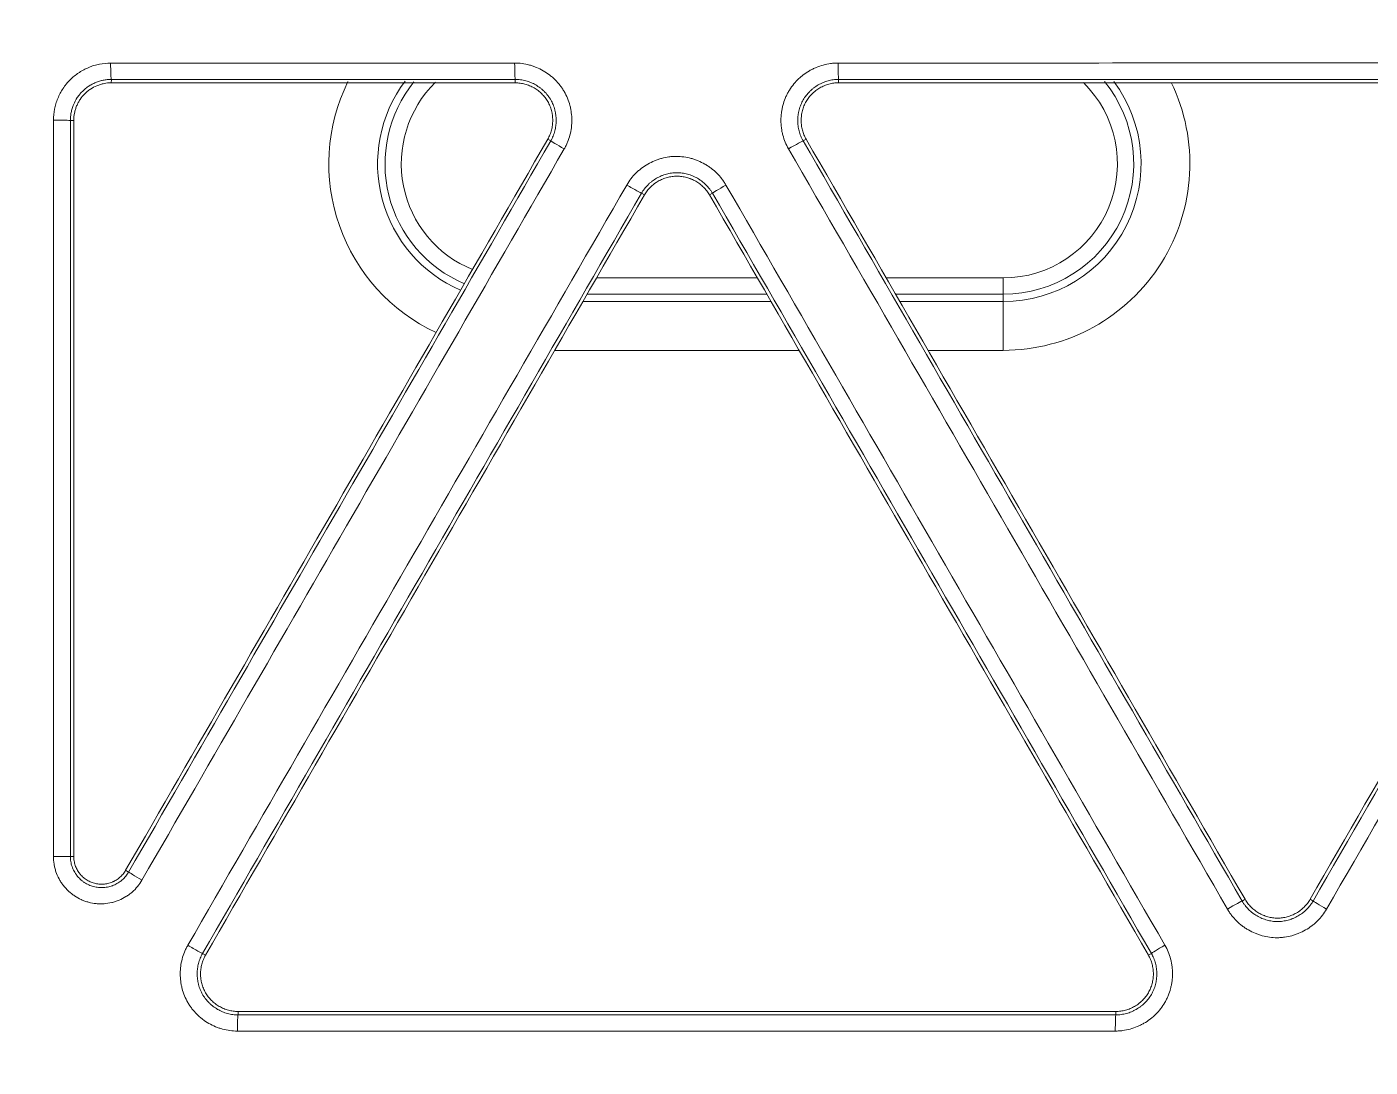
# Model space of a CAD drawing. Header units: inches. Extents: x 405346 to 489838, y -25612 to 14934.
# Drawn here: x 466997.85 to 467036.98, y 4442.66 to 4472.97 of the extents above; entities that cross this region are included whole.
import ezdxf

# ---------------------------------------------------------------- set-up
doc = ezdxf.new("R2010")
doc.units = ezdxf.units.IN
doc.header["$LTSCALE"] = 200
doc.header["$MEASUREMENT"] = 0
doc.layers.add('SS-EQ', color=2, linetype='Continuous', lineweight=20)

# ---------------------------------------------------------------- blocks, each defined once
blk = doc.blocks.new('4way무풍')
at = {"layer": 'SS-EQ'}
for p, q in [((-243.958, 150.014), (-243.959, 149.915)), ((-232.19, 149.915), (-232.19, 150.014)), ((-222.768, 150.014), (-222.768, 149.915)), ((-245.053, 148.82), (-245.152, 148.82)), ((-231.155, 148.223), (-231.242, 148.273)), ((-223.716, 148.273), (-223.802, 148.223)), ((-228.427, 146.648), (-228.513, 146.697)), ((-226.444, 146.698), (-226.531, 146.648)), ((-225.136, 144.231), (-229.822, 144.231)), ((-217.971, 144.231), (-221.382, 144.231)), ((-217.971, 144.231), (-217.971, 143.757)), ((-230.095, 143.757), (-224.863, 143.757)), ((-221.109, 143.757), (-217.971, 143.757)), ((-217.971, 143.542), (-217.971, 143.757)), ((-224.738, 143.542), (-230.22, 143.542)), ((-217.971, 143.542), (-220.984, 143.542)), ((-217.971, 143.542), (-217.971, 142.12)), ((-231.04, 142.12), (-223.917, 142.12)), ((-220.163, 142.12), (-217.971, 142.12)), ((-245.152, 127.376), (-245.053, 127.376)), ((-243.541, 126.971), (-243.454, 126.92)), ((-211.014, 126.075), (-210.928, 126.125)), ((-209.033, 126.125), (-208.946, 126.075)), ((-241.3, 124.549), (-241.214, 124.499)), ((-213.744, 124.499), (-213.657, 124.549)), ((-240.266, 122.858), (-240.266, 122.758)), ((-214.691, 122.758), (-214.692, 122.858))]:
    blk.add_line(p, q, dxfattribs=at)
for centre, radius, start, end in [((-232.186, 147.556), 5.436, 153.8465, 244.8591), ((-232.186, 147.556), 4.015, 143.1816, 246.5606), ((-232.186, 147.556), 3.799, 141.0469, 246.9572), ((-232.186, 147.556), 3.325, 134.4685, 247.9782), ((-217.971, 147.556), 3.799, 270, 39.2035), ((-217.971, 147.556), 4.015, 270, 36.6694), ((-217.971, 147.556), 3.325, 270, 45.4641), ((-217.971, 147.556), 5.436, 270, 25.83)]:
    blk.add_arc(centre, radius, start, end, dxfattribs=at)
for centre, major_axis, ratio, start_param, end_param in [((-243.958, 150.488), (0, -0.474), 0.0426, 4.707368, 6.248249), ((-232.189, 150.488), (0, -0.474), 0.038696, 4.706507, 6.248168), ((-222.767, 150.488), (0, 0.474), 0.035796, 1.564148, 3.106578), ((-245.625, 148.82), (0.474, 0), 0.004827, 0.034886, 1.614113), ((-230.745, 147.986), (0.41, -0.237), 0.014171, 3.176503, 4.676178), ((-224.212, 147.986), (0.41, 0.237), 0.02373, 0.034916, 1.599178), ((-228.923, 146.934), (-0.41, 0.237), 0.013864, 1.534969, 3.106683), ((-226.034, 146.934), (-0.41, -0.237), 0.023859, 4.741427, 6.248269), ((-245.625, 127.375), (-0.474, 0), 0.003843, 3.176377, 4.756966), ((-243.044, 126.684), (0.41, -0.237), 0.018459, 3.176505, 4.67254), ((-211.424, 125.838), (0.41, 0.237), 0.022371, 0.034915, 1.597839), ((-208.536, 125.838), (-0.41, 0.237), 0.011691, 0.034909, 1.538435), ((-241.71, 124.786), (-0.41, 0.237), 0.018298, 1.531246, 3.10668), ((-213.247, 124.786), (-0.41, -0.237), 0.022472, 4.74, 6.24827), ((-240.265, 122.284), (0, -0.474), 0.043049, 3.176532, 4.708476), ((-214.691, 122.284), (0, 0.474), 0.035683, 0.034929, 1.565392)]:
    blk.add_ellipse(centre, major_axis=major_axis, ratio=ratio, start_param=start_param, end_param=end_param, dxfattribs=at)
for points, knots in [([(-346.359, 0), (-346.359, 27.812), (-346.359, 55.623), (-346.359, 97.341), (-346.359, 111.247), (-346.359, 139.059), (-346.359, 152.964), (-346.359, 180.776), (-346.359, 194.682), (-346.359, 222.494), (-346.359, 236.4), (-346.358, 257.259), (-346.358, 264.212), (-346.359, 272.903), (-346.359, 274.641), (-346.359, 277.248), (-346.359, 278.117), (-346.358, 279.856), (-346.358, 280.725), (-346.358, 282.028), (-346.358, 282.463), (-346.358, 283.332), (-346.359, 283.767), (-346.359, 284.419), (-346.359, 284.636), (-346.359, 285.07), (-346.358, 285.288), (-346.355, 285.722), (-346.353, 285.939), (-346.345, 286.374), (-346.34, 286.591), (-346.322, 287.243), (-346.305, 287.677), (-346.262, 288.546), (-346.235, 288.98), (-346.174, 289.848), (-346.138, 290.283), (-346.078, 290.934), (-346.057, 291.151), (-346.012, 291.584), (-345.894, 292.666), (-345.748, 293.74), (-345.479, 295.449), (-345.327, 296.299), (-344.817, 298.834), (-344.407, 300.504), (-343.687, 302.982), (-343.172, 304.624), (-342.294, 307.059), (-341.638, 308.662), (-341.119, 309.858), (-340.941, 310.255), (-340.713, 310.75), (-340.668, 310.849), (-340.576, 311.047), (-340.437, 311.342), (-339.919, 312.422), (-339.029, 314.158), (-338.177, 315.659), (-336.854, 317.88), (-335.912, 319.32), (-334.41, 321.417), (-333.378, 322.795), (-331.741, 324.8), (-330.589, 326.095), (-329.702, 327.05), (-329.403, 327.366), (-329.023, 327.757), (-328.947, 327.835), (-328.795, 327.991), (-328.566, 328.224), (-327.719, 329.07), (-326.303, 330.411), (-324.35, 332.11), (-322.332, 333.721), (-320.944, 334.737), (-319.535, 335.723), (-318.819, 336.202), (-317.367, 337.129), (-315.893, 338.027), (-314.376, 338.866), (-313.222, 339.472), (-312.835, 339.671), (-312.249, 339.962), (-312.054, 340.059), (-311.662, 340.249), (-309.896, 341.094), (-308.103, 341.848), (-305.68, 342.749), (-304.055, 343.315), (-302.408, 343.812), (-299.923, 344.505), (-298.245, 344.898), (-295.697, 345.381), (-294.842, 345.525), (-293.766, 345.682), (-293.551, 345.712), (-293.119, 345.77), (-292.903, 345.798), (-292.254, 345.879), (-291.821, 345.928), (-290.523, 346.062), (-289.657, 346.132), (-288.357, 346.21), (-287.924, 346.231), (-287.057, 346.265), (-286.624, 346.277), (-285.974, 346.288), (-285.757, 346.29), (-285.323, 346.293), (-285.107, 346.293), (-284.673, 346.294), (-284.456, 346.293), (-284.023, 346.293), (-283.806, 346.293), (-283.155, 346.292), (-282.722, 346.292), (-281.855, 346.292), (-281.421, 346.292), (-280.12, 346.293), (-279.253, 346.293), (-277.519, 346.294), (-276.652, 346.294), (-274.05, 346.294), (-272.316, 346.294), (-267.113, 346.293), (-263.645, 346.293), (-256.707, 346.293), (-253.239, 346.293), (-242.833, 346.293), (-235.896, 346.294), (-222.022, 346.294), (-215.084, 346.294), (-194.273, 346.294), (-180.398, 346.294), (-152.65, 346.294), (-138.775, 346.294), (-111.027, 346.294), (-97.152, 346.294), (-69.403, 346.294), (-55.529, 346.294), (-34.718, 346.294), (-27.78, 346.294), (-13.906, 346.294), (-6.969, 346.294), (-0.032, 346.294)], [0, 0, 0, 0, 0.125, 0.125, 0.1875, 0.1875, 0.25, 0.25, 0.3125, 0.3125, 0.375, 0.375, 0.40625, 0.40625, 0.414063, 0.414063, 0.417969, 0.417969, 0.421875, 0.421875, 0.423828, 0.423828, 0.425781, 0.425781, 0.426758, 0.426758, 0.427734, 0.427734, 0.428711, 0.428711, 0.429688, 0.429688, 0.431641, 0.431641, 0.433594, 0.433594, 0.435547, 0.435547, 0.436523, 0.436523, 0.4375, 0.441406, 0.441406, 0.445313, 0.445313, 0.453125, 0.453125, 0.457031, 0.460938, 0.464844, 0.464844, 0.466797, 0.466797, 0.467285, 0.467285, 0.467773, 0.46875, 0.472656, 0.476563, 0.476563, 0.484375, 0.484375, 0.488281, 0.492188, 0.496094, 0.496094, 0.498047, 0.498047, 0.498535, 0.498535, 0.499023, 0.5, 0.503906, 0.507813, 0.511719, 0.515625, 0.515625, 0.519531, 0.519531, 0.523438, 0.527344, 0.527344, 0.529297, 0.529297, 0.530273, 0.530273, 0.53125, 0.539063, 0.539063, 0.542969, 0.546875, 0.546875, 0.554688, 0.554688, 0.558594, 0.558594, 0.55957, 0.55957, 0.560547, 0.560547, 0.5625, 0.5625, 0.566406, 0.566406, 0.568359, 0.568359, 0.570313, 0.570313, 0.571289, 0.571289, 0.572266, 0.572266, 0.573242, 0.573242, 0.574219, 0.574219, 0.576172, 0.576172, 0.578125, 0.578125, 0.582031, 0.582031, 0.585938, 0.585938, 0.59375, 0.59375, 0.609375, 0.609375, 0.625, 0.625, 0.65625, 0.65625, 0.6875, 0.6875, 0.75, 0.75, 0.8125, 0.8125, 0.875, 0.875, 0.9375, 0.9375, 0.96875, 0.96875, 1, 1, 1, 1]), ([(-0.032, 345.099), (-6.961, 345.099), (-13.891, 345.099), (-27.749, 345.099), (-34.679, 345.098), (-55.467, 345.098), (-69.326, 345.098), (-97.044, 345.097), (-110.903, 345.097), (-138.621, 345.096), (-152.479, 345.095), (-180.197, 345.093), (-194.056, 345.092), (-214.845, 345.089), (-221.774, 345.088), (-235.633, 345.086), (-242.562, 345.085), (-256.421, 345.082), (-263.351, 345.08), (-272.012, 345.079), (-273.745, 345.079), (-276.343, 345.078), (-277.21, 345.078), (-278.942, 345.077), (-279.808, 345.077), (-281.107, 345.076), (-281.54, 345.076), (-282.407, 345.076), (-282.84, 345.076), (-283.706, 345.075), (-284.139, 345.075), (-284.789, 345.074), (-285.005, 345.073), (-285.438, 345.071), (-285.655, 345.069), (-286.304, 345.059), (-286.737, 345.048), (-287.602, 345.017), (-288.034, 344.996), (-289.33, 344.921), (-290.194, 344.852), (-291.488, 344.721), (-291.92, 344.673), (-292.566, 344.593), (-292.782, 344.565), (-293.212, 344.507), (-294.286, 344.357), (-295.351, 344.179), (-297.891, 343.698), (-299.563, 343.307), (-302.038, 342.614), (-303.678, 342.117), (-305.297, 341.55), (-307.709, 340.648), (-309.296, 339.975), (-311.056, 339.137), (-311.349, 338.996), (-311.641, 338.852), (-311.836, 338.756), (-311.933, 338.707), (-312.418, 338.463), (-312.803, 338.264), (-313.95, 337.656), (-314.704, 337.235), (-316.19, 336.364), (-316.921, 335.913), (-318.363, 334.982), (-319.073, 334.501), (-320.472, 333.511), (-321.848, 332.49), (-323.849, 330.871), (-325.784, 329.163), (-327.03, 327.964), (-327.795, 327.195), (-327.947, 327.04), (-328.25, 326.729), (-328.401, 326.572), (-328.849, 326.101), (-329.144, 325.784), (-330.019, 324.826), (-331.153, 323.527), (-332.763, 321.515), (-333.776, 320.132), (-334.759, 318.728), (-335.235, 318.015), (-336.157, 316.57), (-336.603, 315.837), (-337.465, 314.349), (-338.296, 312.841), (-339.065, 311.29), (-339.481, 310.406), (-339.527, 310.307), (-339.618, 310.11), (-339.754, 309.814), (-340.065, 309.122), (-340.322, 308.526), (-340.821, 307.33), (-341.451, 305.726), (-342.288, 303.29), (-342.776, 301.647), (-343.454, 299.168), (-343.836, 297.496), (-344.302, 294.959), (-344.439, 294.108), (-344.619, 292.825), (-344.701, 292.181), (-344.786, 291.427), (-344.82, 291.103), (-344.842, 290.887), (-344.852, 290.779), (-344.946, 289.806), (-345.01, 288.941), (-345.078, 287.644), (-345.096, 287.211), (-345.116, 286.563), (-345.122, 286.346), (-345.13, 285.914), (-345.133, 285.698), (-345.138, 285.265), (-345.139, 285.049), (-345.14, 284.616), (-345.14, 284.4), (-345.141, 283.751), (-345.141, 283.319), (-345.141, 282.67), (-345.141, 282.453), (-345.141, 282.021), (-345.141, 281.805), (-345.142, 281.156), (-345.142, 280.723), (-345.142, 279.426), (-345.143, 278.561), (-345.144, 276.83), (-345.144, 275.965), (-345.145, 273.37), (-345.145, 271.64), (-345.146, 262.989), (-345.147, 256.068), (-345.152, 235.306), (-345.154, 221.464), (-345.157, 193.781), (-345.158, 179.94), (-345.16, 152.257), (-345.161, 138.415), (-345.162, 110.732), (-345.163, 69.207), (-345.164, 27.683), (-345.164, 0)], [0, 0, 0, 0, 0.03125, 0.03125, 0.0625, 0.0625, 0.125, 0.125, 0.1875, 0.1875, 0.25, 0.25, 0.3125, 0.3125, 0.34375, 0.34375, 0.375, 0.375, 0.40625, 0.40625, 0.414063, 0.414063, 0.417969, 0.417969, 0.421875, 0.421875, 0.423828, 0.423828, 0.425781, 0.425781, 0.427734, 0.427734, 0.428711, 0.428711, 0.429688, 0.429688, 0.431641, 0.431641, 0.433594, 0.433594, 0.4375, 0.4375, 0.439453, 0.439453, 0.44043, 0.44043, 0.441406, 0.445313, 0.445313, 0.453125, 0.453125, 0.457031, 0.460938, 0.460938, 0.46875, 0.46875, 0.469727, 0.470215, 0.470215, 0.470703, 0.470703, 0.472656, 0.472656, 0.476563, 0.476563, 0.480469, 0.480469, 0.484375, 0.484375, 0.488281, 0.492188, 0.496094, 0.5, 0.5, 0.500977, 0.500977, 0.501953, 0.501953, 0.503906, 0.503906, 0.507813, 0.511719, 0.515625, 0.515625, 0.519531, 0.519531, 0.523438, 0.523438, 0.527344, 0.53125, 0.53125, 0.531738, 0.531738, 0.532227, 0.533203, 0.535156, 0.535156, 0.539063, 0.542969, 0.546875, 0.546875, 0.554688, 0.554688, 0.558594, 0.558594, 0.560547, 0.561523, 0.562012, 0.562012, 0.5625, 0.5625, 0.566406, 0.566406, 0.568359, 0.568359, 0.569336, 0.569336, 0.570313, 0.570313, 0.571289, 0.571289, 0.572266, 0.572266, 0.574219, 0.574219, 0.575195, 0.575195, 0.576172, 0.576172, 0.578125, 0.578125, 0.582031, 0.582031, 0.585938, 0.585938, 0.59375, 0.59375, 0.625, 0.625, 0.6875, 0.6875, 0.75, 0.75, 0.8125, 0.8125, 0.875, 1, 1, 1, 1]), ([(-245.646, 148.823), (-245.646, 148.933), (-245.635, 149.041), (-245.603, 149.201), (-245.589, 149.254), (-245.565, 149.332), (-245.557, 149.358), (-245.538, 149.41), (-245.528, 149.435), (-245.476, 149.562), (-245.425, 149.657), (-245.35, 149.771), (-245.334, 149.793), (-245.302, 149.837), (-245.285, 149.859), (-245.232, 149.923), (-245.196, 149.963), (-245.081, 150.079), (-244.997, 150.147), (-244.883, 150.223), (-244.859, 150.238), (-244.812, 150.266), (-244.788, 150.279), (-244.716, 150.318), (-244.618, 150.364), (-244.516, 150.401), (-244.437, 150.425), (-244.411, 150.432), (-244.358, 150.446), (-244.331, 150.452), (-244.197, 150.479), (-244.088, 150.49), (-243.978, 150.49)], [0, 0, 0, 0, 0.125, 0.125, 0.1875, 0.1875, 0.21875, 0.21875, 0.25, 0.25, 0.375, 0.375, 0.40625, 0.40625, 0.4375, 0.4375, 0.5, 0.5, 0.625, 0.625, 0.65625, 0.65625, 0.6875, 0.6875, 0.75, 0.8125, 0.8125, 0.84375, 0.84375, 0.875, 0.875, 1, 1, 1, 1]), ([(-232.208, 150.491), (-232.134, 150.491), (-232.062, 150.486), (-231.918, 150.467), (-231.847, 150.452), (-231.742, 150.424), (-231.707, 150.413), (-231.655, 150.395), (-231.638, 150.389), (-231.604, 150.376), (-231.587, 150.369), (-231.503, 150.334), (-231.373, 150.27), (-231.252, 150.189), (-231.179, 150.134), (-231.165, 150.123), (-231.137, 150.1), (-231.095, 150.064), (-231.055, 150.027), (-230.978, 149.951), (-230.93, 149.897), (-230.863, 149.811), (-230.842, 149.781), (-230.801, 149.72), (-230.782, 149.689), (-230.727, 149.594), (-230.663, 149.464), (-230.617, 149.327), (-230.594, 149.239), (-230.589, 149.221), (-230.581, 149.185), (-230.577, 149.167), (-230.567, 149.113), (-230.561, 149.077), (-230.547, 148.969), (-230.542, 148.897), (-230.542, 148.788), (-230.544, 148.734), (-230.548, 148.679), (-230.552, 148.643), (-230.554, 148.624), (-230.565, 148.534), (-230.593, 148.391), (-230.639, 148.254), (-230.68, 148.153), (-230.695, 148.119), (-230.727, 148.053), (-230.745, 148.021), (-230.763, 147.989)], [0, 0, 0, 0, 0.0625, 0.0625, 0.125, 0.125, 0.15625, 0.15625, 0.171875, 0.171875, 0.1875, 0.1875, 0.25, 0.3125, 0.3125, 0.328125, 0.328125, 0.34375, 0.375, 0.375, 0.4375, 0.4375, 0.46875, 0.46875, 0.5, 0.5, 0.5625, 0.625, 0.625, 0.640625, 0.640625, 0.65625, 0.65625, 0.6875, 0.6875, 0.75, 0.75, 0.78125, 0.796875, 0.796875, 0.8125, 0.8125, 0.875, 0.9375, 0.9375, 0.96875, 0.96875, 1, 1, 1, 1]), ([(-224.229, 147.989), (-224.266, 148.053), (-224.298, 148.118), (-224.352, 148.252), (-224.376, 148.321), (-224.403, 148.426), (-224.412, 148.462), (-224.422, 148.516), (-224.425, 148.534), (-224.431, 148.57), (-224.434, 148.588), (-224.445, 148.678), (-224.455, 148.823), (-224.445, 148.968), (-224.434, 149.059), (-224.431, 149.077), (-224.425, 149.113), (-224.422, 149.131), (-224.411, 149.185), (-224.403, 149.22), (-224.376, 149.325), (-224.353, 149.394), (-224.311, 149.494), (-224.296, 149.528), (-224.264, 149.593), (-224.247, 149.626), (-224.192, 149.721), (-224.111, 149.841), (-224.015, 149.95), (-223.95, 150.014), (-223.937, 150.026), (-223.91, 150.051), (-223.897, 150.064), (-223.855, 150.1), (-223.827, 150.123), (-223.741, 150.189), (-223.68, 150.229), (-223.586, 150.283), (-223.538, 150.309), (-223.489, 150.333), (-223.455, 150.348), (-223.439, 150.355), (-223.354, 150.39), (-223.217, 150.437), (-223.075, 150.466), (-222.967, 150.481), (-222.931, 150.485), (-222.858, 150.49), (-222.821, 150.491), (-222.784, 150.491)], [0, 0, 0, 0, 0.0625, 0.0625, 0.125, 0.125, 0.15625, 0.15625, 0.171875, 0.171875, 0.1875, 0.1875, 0.25, 0.3125, 0.3125, 0.328125, 0.328125, 0.34375, 0.34375, 0.375, 0.375, 0.4375, 0.4375, 0.46875, 0.46875, 0.5, 0.5, 0.5625, 0.625, 0.625, 0.640625, 0.640625, 0.65625, 0.65625, 0.6875, 0.6875, 0.75, 0.75, 0.78125, 0.796875, 0.796875, 0.8125, 0.8125, 0.875, 0.9375, 0.9375, 0.96875, 0.96875, 1, 1, 1, 1]), ([(-222.784, 150.491), (-218.522, 150.491), (-214.259, 150.492), (-205.733, 150.492), (-201.47, 150.492), (-197.206, 150.492)], [0, 0, 0, 0, 0.5, 0.5, 1, 1, 1, 1]), ([(-243.958, 150.014), (-243.961, 150.014), (-243.963, 150.014), (-243.968, 150.014), (-243.976, 150.014), (-243.993, 150.014), (-244.027, 150.013), (-244.056, 150.01), (-244.115, 150.004), (-244.153, 149.998), (-244.211, 149.987), (-244.23, 149.982), (-244.268, 149.973), (-244.287, 149.967), (-244.343, 149.95), (-244.416, 149.924), (-244.486, 149.89), (-244.538, 149.863), (-244.555, 149.853), (-244.589, 149.833), (-244.605, 149.823), (-244.687, 149.769), (-244.747, 149.72), (-244.83, 149.637), (-244.856, 149.608), (-244.893, 149.562), (-244.905, 149.547), (-244.928, 149.515), (-244.94, 149.499), (-244.993, 149.418), (-245.03, 149.349), (-245.067, 149.259), (-245.075, 149.241), (-245.088, 149.204), (-245.094, 149.185), (-245.111, 149.129), (-245.13, 149.053), (-245.142, 148.976), (-245.148, 148.918), (-245.15, 148.889), (-245.151, 148.855), (-245.152, 148.838), (-245.152, 148.83), (-245.152, 148.825), (-245.152, 148.823), (-245.152, 148.82)], [0, 0, 0, 0, 0.003906, 0.003906, 0.007812, 0.015625, 0.03125, 0.0625, 0.0625, 0.125, 0.125, 0.15625, 0.15625, 0.1875, 0.1875, 0.25, 0.3125, 0.3125, 0.34375, 0.34375, 0.375, 0.375, 0.5, 0.5, 0.5625, 0.5625, 0.59375, 0.59375, 0.625, 0.625, 0.75, 0.75, 0.78125, 0.78125, 0.8125, 0.8125, 0.875, 0.9375, 0.9375, 0.96875, 0.984375, 0.992188, 0.996094, 0.996094, 1, 1, 1, 1]), ([(-245.053, 148.82), (-245.053, 148.893), (-245.046, 148.964), (-245.028, 149.052), (-245.024, 149.07), (-245.015, 149.105), (-245.01, 149.122), (-244.994, 149.173), (-244.97, 149.241), (-244.939, 149.305), (-244.914, 149.352), (-244.905, 149.368), (-244.887, 149.399), (-244.877, 149.414), (-244.827, 149.489), (-244.782, 149.544), (-244.707, 149.62), (-244.68, 149.644), (-244.638, 149.678), (-244.624, 149.689), (-244.595, 149.71), (-244.58, 149.72), (-244.506, 149.77), (-244.443, 149.803), (-244.36, 149.837), (-244.343, 149.844), (-244.309, 149.856), (-244.292, 149.862), (-244.241, 149.877), (-244.206, 149.886), (-244.102, 149.907), (-244.031, 149.915), (-243.959, 149.915)], [0, 0, 0, 0, 0.125, 0.125, 0.15625, 0.15625, 0.1875, 0.1875, 0.25, 0.3125, 0.3125, 0.34375, 0.34375, 0.375, 0.375, 0.5, 0.5, 0.5625, 0.5625, 0.59375, 0.59375, 0.625, 0.625, 0.75, 0.75, 0.78125, 0.78125, 0.8125, 0.8125, 0.875, 0.875, 1, 1, 1, 1]), ([(-231.155, 148.223), (-231.153, 148.226), (-231.152, 148.229), (-231.149, 148.234), (-231.144, 148.243), (-231.139, 148.252), (-231.13, 148.269), (-231.124, 148.281), (-231.106, 148.316), (-231.096, 148.34), (-231.066, 148.412), (-231.034, 148.511), (-231.014, 148.613), (-231.006, 148.678), (-231.004, 148.691), (-231.002, 148.717), (-231.001, 148.73), (-230.998, 148.769), (-230.998, 148.795), (-230.998, 148.873), (-231.001, 148.925), (-231.011, 149.003), (-231.015, 149.028), (-231.023, 149.067), (-231.025, 149.08), (-231.031, 149.105), (-231.034, 149.118), (-231.051, 149.181), (-231.067, 149.23), (-231.106, 149.326), (-231.129, 149.373), (-231.169, 149.441), (-231.183, 149.463), (-231.212, 149.507), (-231.227, 149.528), (-231.275, 149.589), (-231.309, 149.628), (-231.365, 149.683), (-231.393, 149.709), (-231.423, 149.734), (-231.444, 149.751), (-231.454, 149.759), (-231.506, 149.798), (-231.593, 149.856), (-231.686, 149.902), (-231.758, 149.932), (-231.782, 149.941), (-231.832, 149.958), (-231.857, 149.966), (-231.932, 149.987), (-231.983, 149.997), (-232.06, 150.007), (-232.098, 150.011), (-232.144, 150.014), (-232.167, 150.014), (-232.177, 150.014), (-232.183, 150.014), (-232.187, 150.014), (-232.19, 150.014)], [0, 0, 0, 0, 0.003906, 0.003906, 0.007813, 0.015625, 0.015625, 0.03125, 0.03125, 0.0625, 0.0625, 0.125, 0.1875, 0.1875, 0.203125, 0.203125, 0.21875, 0.21875, 0.25, 0.25, 0.3125, 0.3125, 0.34375, 0.34375, 0.359375, 0.359375, 0.375, 0.375, 0.4375, 0.4375, 0.5, 0.5, 0.53125, 0.53125, 0.5625, 0.5625, 0.625, 0.625, 0.65625, 0.671875, 0.671875, 0.6875, 0.6875, 0.75, 0.8125, 0.8125, 0.84375, 0.84375, 0.875, 0.875, 0.9375, 0.9375, 0.96875, 0.984375, 0.992188, 0.996094, 0.996094, 1, 1, 1, 1]), ([(-232.19, 149.915), (-232.142, 149.915), (-232.094, 149.911), (-231.999, 149.898), (-231.906, 149.879), (-231.816, 149.848), (-231.75, 149.821), (-231.728, 149.811), (-231.685, 149.789), (-231.664, 149.778), (-231.602, 149.742), (-231.563, 149.716), (-231.506, 149.673), (-231.487, 149.658), (-231.451, 149.626), (-231.434, 149.61), (-231.383, 149.559), (-231.319, 149.488), (-231.266, 149.409), (-231.23, 149.347), (-231.219, 149.326), (-231.198, 149.283), (-231.188, 149.261), (-231.161, 149.195), (-231.146, 149.15), (-231.128, 149.081), (-231.12, 149.046), (-231.114, 149.011), (-231.11, 148.987), (-231.109, 148.975), (-231.101, 148.916), (-231.095, 148.82), (-231.101, 148.725), (-231.11, 148.654), (-231.114, 148.631), (-231.123, 148.583), (-231.128, 148.56), (-231.146, 148.491), (-231.161, 148.446), (-231.197, 148.358), (-231.218, 148.315), (-231.242, 148.273)], [0, 0, 0, 0, 0.0625, 0.0625, 0.125, 0.1875, 0.1875, 0.21875, 0.21875, 0.25, 0.25, 0.3125, 0.3125, 0.34375, 0.34375, 0.375, 0.375, 0.4375, 0.5, 0.5, 0.53125, 0.53125, 0.5625, 0.5625, 0.625, 0.625, 0.65625, 0.671875, 0.671875, 0.6875, 0.6875, 0.75, 0.8125, 0.8125, 0.84375, 0.84375, 0.875, 0.875, 0.9375, 0.9375, 1, 1, 1, 1]), ([(-222.768, 150.014), (-222.771, 150.014), (-222.774, 150.014), (-222.781, 150.014), (-222.791, 150.014), (-222.801, 150.014), (-222.82, 150.013), (-222.833, 150.013), (-222.873, 150.01), (-222.899, 150.007), (-222.976, 149.997), (-223.077, 149.976), (-223.175, 149.942), (-223.236, 149.916), (-223.248, 149.911), (-223.272, 149.9), (-223.307, 149.883), (-223.341, 149.865), (-223.409, 149.826), (-223.452, 149.797), (-223.514, 149.75), (-223.534, 149.734), (-223.573, 149.699), (-223.593, 149.681), (-223.648, 149.626), (-223.717, 149.549), (-223.775, 149.463), (-223.814, 149.395), (-223.827, 149.372), (-223.85, 149.325), (-223.86, 149.301), (-223.89, 149.229), (-223.906, 149.18), (-223.926, 149.104), (-223.935, 149.066), (-223.942, 149.028), (-223.946, 149.002), (-223.948, 148.989), (-223.956, 148.924), (-223.962, 148.82), (-223.956, 148.717), (-223.946, 148.639), (-223.942, 148.613), (-223.932, 148.562), (-223.926, 148.536), (-223.906, 148.461), (-223.89, 148.412), (-223.861, 148.34), (-223.845, 148.304), (-223.824, 148.264), (-223.813, 148.243), (-223.808, 148.235), (-223.805, 148.229), (-223.803, 148.226), (-223.802, 148.223)], [0, 0, 0, 0, 0.003906, 0.003906, 0.007813, 0.015625, 0.015625, 0.03125, 0.03125, 0.0625, 0.0625, 0.125, 0.1875, 0.1875, 0.203125, 0.203125, 0.21875, 0.25, 0.25, 0.3125, 0.3125, 0.34375, 0.34375, 0.375, 0.375, 0.4375, 0.5, 0.5, 0.53125, 0.53125, 0.5625, 0.5625, 0.625, 0.625, 0.65625, 0.671875, 0.671875, 0.6875, 0.6875, 0.75, 0.8125, 0.8125, 0.84375, 0.84375, 0.875, 0.875, 0.9375, 0.9375, 0.96875, 0.984375, 0.992187, 0.996094, 0.996094, 1, 1, 1, 1]), ([(-223.716, 148.273), (-223.74, 148.315), (-223.761, 148.358), (-223.797, 148.447), (-223.827, 148.537), (-223.845, 148.63), (-223.853, 148.69), (-223.854, 148.702), (-223.856, 148.726), (-223.859, 148.761), (-223.86, 148.797), (-223.86, 148.869), (-223.857, 148.916), (-223.848, 148.987), (-223.844, 149.011), (-223.835, 149.058), (-223.83, 149.081), (-223.811, 149.151), (-223.781, 149.241), (-223.74, 149.326), (-223.704, 149.389), (-223.691, 149.409), (-223.664, 149.449), (-223.65, 149.468), (-223.606, 149.524), (-223.575, 149.56), (-223.524, 149.61), (-223.498, 149.634), (-223.47, 149.657), (-223.452, 149.672), (-223.442, 149.68), (-223.395, 149.716), (-223.315, 149.769), (-223.23, 149.811), (-223.164, 149.839), (-223.141, 149.847), (-223.096, 149.863), (-223.073, 149.87), (-223.004, 149.889), (-222.958, 149.899), (-222.864, 149.911), (-222.816, 149.915), (-222.768, 149.915)], [0, 0, 0, 0, 0.0625, 0.0625, 0.125, 0.1875, 0.1875, 0.203125, 0.203125, 0.21875, 0.25, 0.25, 0.3125, 0.3125, 0.34375, 0.34375, 0.375, 0.375, 0.4375, 0.5, 0.5, 0.53125, 0.53125, 0.5625, 0.5625, 0.625, 0.625, 0.65625, 0.671875, 0.671875, 0.6875, 0.6875, 0.75, 0.8125, 0.8125, 0.84375, 0.84375, 0.875, 0.875, 0.9375, 0.9375, 1, 1, 1, 1]), ([(-197.193, 150.014), (-201.456, 150.014), (-205.719, 150.014), (-214.244, 150.014), (-218.506, 150.014), (-222.768, 150.014)], [0, 0, 0, 0, 0.5, 0.5, 1, 1, 1, 1]), ([(-197.193, 149.915), (-201.456, 149.915), (-205.719, 149.915), (-214.244, 149.915), (-218.506, 149.915), (-222.768, 149.915)], [0, 0, 0, 0, 0.5, 0.5, 1, 1, 1, 1]), ([(-243.454, 126.92), (-241.404, 130.471), (-239.355, 134.021), (-235.255, 141.122), (-233.205, 144.672), (-231.155, 148.223)], [0, 0, 0, 0, 0.5, 0.5, 1, 1, 1, 1]), ([(-230.763, 147.989), (-232.813, 144.438), (-234.864, 140.888), (-238.964, 133.787), (-241.014, 130.236), (-243.065, 126.686)], [0, 0, 0, 0, 0.5, 0.5, 1, 1, 1, 1]), ([(-228.941, 146.937), (-228.904, 147.001), (-228.863, 147.061), (-228.775, 147.176), (-228.727, 147.23), (-228.649, 147.307), (-228.623, 147.332), (-228.581, 147.368), (-228.567, 147.38), (-228.539, 147.403), (-228.524, 147.414), (-228.452, 147.469), (-228.331, 147.549), (-228.201, 147.614), (-228.117, 147.649), (-228.1, 147.656), (-228.065, 147.669), (-228.048, 147.675), (-227.997, 147.693), (-227.962, 147.704), (-227.857, 147.732), (-227.786, 147.747), (-227.678, 147.761), (-227.642, 147.765), (-227.569, 147.77), (-227.533, 147.771), (-227.423, 147.771), (-227.278, 147.761), (-227.136, 147.732), (-227.048, 147.708), (-227.031, 147.703), (-226.996, 147.693), (-226.978, 147.687), (-226.926, 147.669), (-226.892, 147.656), (-226.792, 147.614), (-226.727, 147.582), (-226.633, 147.528), (-226.586, 147.499), (-226.541, 147.468), (-226.512, 147.447), (-226.497, 147.436), (-226.424, 147.38), (-226.314, 147.285), (-226.218, 147.177), (-226.152, 147.091), (-226.13, 147.061), (-226.089, 147), (-226.07, 146.969), (-226.051, 146.937)], [0, 0, 0, 0, 0.0625, 0.0625, 0.125, 0.125, 0.15625, 0.15625, 0.171875, 0.171875, 0.1875, 0.1875, 0.25, 0.3125, 0.3125, 0.328125, 0.328125, 0.34375, 0.34375, 0.375, 0.375, 0.4375, 0.4375, 0.46875, 0.46875, 0.5, 0.5, 0.5625, 0.625, 0.625, 0.640625, 0.640625, 0.65625, 0.65625, 0.6875, 0.6875, 0.75, 0.75, 0.78125, 0.796875, 0.796875, 0.8125, 0.8125, 0.875, 0.9375, 0.9375, 0.96875, 0.96875, 1, 1, 1, 1]), ([(-226.444, 146.698), (-226.446, 146.701), (-226.447, 146.704), (-226.451, 146.709), (-226.456, 146.718), (-226.461, 146.726), (-226.471, 146.743), (-226.479, 146.754), (-226.501, 146.786), (-226.516, 146.808), (-226.564, 146.869), (-226.633, 146.947), (-226.711, 147.015), (-226.763, 147.054), (-226.774, 147.062), (-226.795, 147.077), (-226.828, 147.099), (-226.861, 147.12), (-226.928, 147.159), (-226.975, 147.182), (-227.047, 147.212), (-227.071, 147.221), (-227.12, 147.238), (-227.146, 147.246), (-227.221, 147.267), (-227.272, 147.277), (-227.374, 147.291), (-227.426, 147.295), (-227.505, 147.295), (-227.531, 147.294), (-227.583, 147.29), (-227.609, 147.287), (-227.686, 147.277), (-227.737, 147.266), (-227.812, 147.246), (-227.849, 147.234), (-227.886, 147.221), (-227.91, 147.212), (-227.923, 147.207), (-227.983, 147.182), (-228.076, 147.135), (-228.162, 147.078), (-228.225, 147.031), (-228.245, 147.014), (-228.285, 146.98), (-228.304, 146.962), (-228.359, 146.907), (-228.394, 146.868), (-228.441, 146.807), (-228.464, 146.775), (-228.489, 146.737), (-228.501, 146.717), (-228.506, 146.709), (-228.509, 146.703), (-228.511, 146.7), (-228.513, 146.697)], [0, 0, 0, 0, 0.003906, 0.003906, 0.007812, 0.015625, 0.015625, 0.03125, 0.03125, 0.0625, 0.0625, 0.125, 0.1875, 0.1875, 0.203125, 0.203125, 0.21875, 0.25, 0.25, 0.3125, 0.3125, 0.34375, 0.34375, 0.375, 0.375, 0.4375, 0.4375, 0.5, 0.5, 0.53125, 0.53125, 0.5625, 0.5625, 0.625, 0.625, 0.65625, 0.671875, 0.671875, 0.6875, 0.6875, 0.75, 0.8125, 0.8125, 0.84375, 0.84375, 0.875, 0.875, 0.9375, 0.9375, 0.96875, 0.984375, 0.992187, 0.996094, 0.996094, 1, 1, 1, 1]), ([(-228.427, 146.648), (-228.403, 146.689), (-228.376, 146.729), (-228.317, 146.805), (-228.254, 146.876), (-228.182, 146.938), (-228.134, 146.975), (-228.125, 146.982), (-228.105, 146.996), (-228.075, 147.016), (-228.045, 147.035), (-227.983, 147.071), (-227.941, 147.092), (-227.875, 147.119), (-227.852, 147.128), (-227.807, 147.143), (-227.784, 147.15), (-227.715, 147.169), (-227.622, 147.188), (-227.527, 147.195), (-227.455, 147.195), (-227.431, 147.194), (-227.383, 147.191), (-227.359, 147.188), (-227.289, 147.179), (-227.242, 147.169), (-227.174, 147.15), (-227.139, 147.14), (-227.106, 147.127), (-227.083, 147.119), (-227.072, 147.114), (-227.017, 147.091), (-226.931, 147.049), (-226.852, 146.996), (-226.795, 146.953), (-226.776, 146.938), (-226.74, 146.906), (-226.723, 146.89), (-226.672, 146.84), (-226.64, 146.804), (-226.582, 146.729), (-226.555, 146.689), (-226.531, 146.648)], [0, 0, 0, 0, 0.0625, 0.0625, 0.125, 0.1875, 0.1875, 0.203125, 0.203125, 0.21875, 0.25, 0.25, 0.3125, 0.3125, 0.34375, 0.34375, 0.375, 0.375, 0.4375, 0.5, 0.5, 0.53125, 0.53125, 0.5625, 0.5625, 0.625, 0.625, 0.65625, 0.671875, 0.671875, 0.6875, 0.6875, 0.75, 0.8125, 0.8125, 0.84375, 0.84375, 0.875, 0.875, 0.9375, 0.9375, 1, 1, 1, 1]), ([(-241.73, 124.788), (-239.599, 128.479), (-237.467, 132.171), (-233.204, 139.554), (-231.072, 143.245), (-228.941, 146.937)], [0, 0, 0, 0, 0.5, 0.5, 1, 1, 1, 1]), ([(-228.513, 146.697), (-230.644, 143.006), (-232.775, 139.314), (-237.038, 131.931), (-239.169, 128.24), (-241.3, 124.549)], [0, 0, 0, 0, 0.5, 0.5, 1, 1, 1, 1]), ([(-228.427, 146.648), (-230.558, 142.956), (-232.689, 139.265), (-236.952, 131.882), (-239.083, 128.191), (-241.214, 124.499)], [0, 0, 0, 0, 0.5, 0.5, 1, 1, 1, 1]), ([(-243.065, 126.686), (-243.103, 126.62), (-243.146, 126.558), (-243.241, 126.442), (-243.293, 126.388), (-243.365, 126.325), (-243.379, 126.313), (-243.409, 126.289), (-243.424, 126.277), (-243.469, 126.244), (-243.5, 126.223), (-243.596, 126.163), (-243.663, 126.128), (-243.75, 126.092), (-243.768, 126.085), (-243.804, 126.072), (-243.822, 126.066), (-243.876, 126.049), (-243.912, 126.039), (-244.021, 126.013), (-244.096, 126.002), (-244.19, 125.996), (-244.209, 125.995), (-244.247, 125.994), (-244.266, 125.994), (-244.323, 125.995), (-244.36, 125.997), (-244.473, 126.008), (-244.547, 126.021), (-244.656, 126.05), (-244.693, 126.062), (-244.764, 126.087), (-244.799, 126.101), (-244.901, 126.148), (-244.967, 126.184), (-245.046, 126.237), (-245.061, 126.247), (-245.092, 126.27), (-245.107, 126.281), (-245.152, 126.317), (-245.18, 126.341), (-245.263, 126.418), (-245.313, 126.474), (-245.371, 126.548), (-245.382, 126.564), (-245.404, 126.595), (-245.415, 126.611), (-245.446, 126.658), (-245.465, 126.691), (-245.518, 126.79), (-245.548, 126.859), (-245.578, 126.949), (-245.584, 126.967), (-245.595, 127.003), (-245.6, 127.021), (-245.614, 127.077), (-245.622, 127.114), (-245.64, 127.226), (-245.646, 127.301), (-245.646, 127.377)], [0, 0, 0, 0, 0.0625, 0.0625, 0.125, 0.125, 0.140625, 0.140625, 0.15625, 0.15625, 0.1875, 0.1875, 0.25, 0.25, 0.265625, 0.265625, 0.28125, 0.28125, 0.3125, 0.3125, 0.375, 0.375, 0.390625, 0.390625, 0.40625, 0.40625, 0.4375, 0.4375, 0.5, 0.5, 0.53125, 0.53125, 0.5625, 0.5625, 0.625, 0.625, 0.640625, 0.640625, 0.65625, 0.65625, 0.6875, 0.6875, 0.75, 0.75, 0.765625, 0.765625, 0.78125, 0.78125, 0.8125, 0.8125, 0.875, 0.875, 0.890625, 0.890625, 0.90625, 0.90625, 0.9375, 0.9375, 1, 1, 1, 1]), ([(-245.152, 127.376), (-245.152, 127.372), (-245.152, 127.369), (-245.152, 127.363), (-245.152, 127.354), (-245.151, 127.332), (-245.15, 127.313), (-245.147, 127.276), (-245.141, 127.227), (-245.13, 127.178), (-245.118, 127.129), (-245.111, 127.105), (-245.087, 127.035), (-245.067, 126.989), (-245.032, 126.924), (-245.02, 126.903), (-244.999, 126.871), (-244.992, 126.861), (-244.978, 126.84), (-244.97, 126.83), (-244.933, 126.781), (-244.899, 126.745), (-244.845, 126.694), (-244.826, 126.678), (-244.797, 126.655), (-244.787, 126.647), (-244.767, 126.632), (-244.757, 126.625), (-244.705, 126.591), (-244.662, 126.567), (-244.594, 126.536), (-244.571, 126.527), (-244.525, 126.51), (-244.501, 126.503), (-244.429, 126.484), (-244.38, 126.475), (-244.306, 126.468), (-244.282, 126.466), (-244.232, 126.466), (-244.207, 126.466), (-244.132, 126.471), (-244.083, 126.478), (-244.011, 126.495), (-243.976, 126.505), (-243.94, 126.517), (-243.917, 126.526), (-243.905, 126.53), (-243.848, 126.554), (-243.804, 126.577), (-243.741, 126.616), (-243.71, 126.637), (-243.681, 126.66), (-243.661, 126.675), (-243.652, 126.683), (-243.605, 126.724), (-243.57, 126.76), (-243.523, 126.817), (-243.501, 126.847), (-243.477, 126.883), (-243.465, 126.901), (-243.46, 126.909), (-243.457, 126.915), (-243.456, 126.918), (-243.454, 126.92)], [0, 0, 0, 0, 0.003906, 0.003906, 0.007812, 0.015625, 0.03125, 0.03125, 0.0625, 0.09375, 0.09375, 0.125, 0.125, 0.1875, 0.1875, 0.21875, 0.21875, 0.234375, 0.234375, 0.25, 0.25, 0.3125, 0.3125, 0.34375, 0.34375, 0.359375, 0.359375, 0.375, 0.375, 0.4375, 0.4375, 0.46875, 0.46875, 0.5, 0.5, 0.5625, 0.5625, 0.59375, 0.59375, 0.625, 0.625, 0.6875, 0.6875, 0.71875, 0.734375, 0.734375, 0.75, 0.75, 0.8125, 0.8125, 0.84375, 0.859375, 0.859375, 0.875, 0.875, 0.9375, 0.9375, 0.96875, 0.984375, 0.992187, 0.996094, 0.996094, 1, 1, 1, 1]), ([(-243.541, 126.971), (-243.564, 126.932), (-243.589, 126.896), (-243.631, 126.844), (-243.646, 126.828), (-243.677, 126.796), (-243.693, 126.781), (-243.743, 126.737), (-243.778, 126.711), (-243.834, 126.676), (-243.854, 126.665), (-243.883, 126.65), (-243.893, 126.645), (-243.913, 126.635), (-243.924, 126.631), (-243.975, 126.61), (-244.017, 126.597), (-244.081, 126.582), (-244.103, 126.578), (-244.146, 126.571), (-244.169, 126.569), (-244.235, 126.565), (-244.279, 126.565), (-244.344, 126.572), (-244.366, 126.575), (-244.41, 126.583), (-244.432, 126.588), (-244.496, 126.605), (-244.537, 126.62), (-244.597, 126.647), (-244.617, 126.657), (-244.656, 126.678), (-244.675, 126.69), (-244.73, 126.727), (-244.764, 126.754), (-244.813, 126.799), (-244.836, 126.823), (-244.858, 126.848), (-244.872, 126.865), (-244.879, 126.874), (-244.913, 126.918), (-244.936, 126.955), (-244.967, 127.013), (-244.977, 127.033), (-244.995, 127.073), (-245.003, 127.094), (-245.024, 127.157), (-245.045, 127.243), (-245.053, 127.331), (-245.053, 127.376)], [0, 0, 0, 0, 0.0625, 0.0625, 0.09375, 0.09375, 0.125, 0.125, 0.1875, 0.1875, 0.21875, 0.21875, 0.234375, 0.234375, 0.25, 0.25, 0.3125, 0.3125, 0.34375, 0.34375, 0.375, 0.375, 0.4375, 0.4375, 0.46875, 0.46875, 0.5, 0.5, 0.5625, 0.5625, 0.59375, 0.59375, 0.625, 0.625, 0.6875, 0.6875, 0.71875, 0.734375, 0.734375, 0.75, 0.75, 0.8125, 0.8125, 0.84375, 0.84375, 0.875, 0.875, 0.9375, 1, 1, 1, 1]), ([(-211.014, 126.075), (-211.013, 126.072), (-211.011, 126.069), (-211.008, 126.064), (-211.003, 126.055), (-210.997, 126.047), (-210.987, 126.03), (-210.98, 126.019), (-210.958, 125.986), (-210.943, 125.965), (-210.895, 125.904), (-210.826, 125.826), (-210.747, 125.758), (-210.695, 125.718), (-210.685, 125.711), (-210.663, 125.695), (-210.631, 125.673), (-210.598, 125.653), (-210.53, 125.614), (-210.484, 125.591), (-210.412, 125.561), (-210.388, 125.551), (-210.338, 125.534), (-210.313, 125.526), (-210.238, 125.506), (-210.187, 125.495), (-210.084, 125.481), (-210.032, 125.478), (-209.954, 125.478), (-209.928, 125.479), (-209.876, 125.482), (-209.85, 125.485), (-209.773, 125.495), (-209.722, 125.506), (-209.647, 125.526), (-209.61, 125.538), (-209.573, 125.551), (-209.548, 125.56), (-209.536, 125.565), (-209.476, 125.59), (-209.382, 125.637), (-209.296, 125.694), (-209.234, 125.741), (-209.213, 125.758), (-209.174, 125.792), (-209.155, 125.81), (-209.099, 125.865), (-209.065, 125.904), (-209.017, 125.965), (-208.994, 125.997), (-208.969, 126.035), (-208.957, 126.055), (-208.952, 126.063), (-208.949, 126.069), (-208.947, 126.072), (-208.946, 126.075)], [0, 0, 0, 0, 0.003906, 0.003906, 0.007813, 0.015625, 0.015625, 0.03125, 0.03125, 0.0625, 0.0625, 0.125, 0.1875, 0.1875, 0.203125, 0.203125, 0.21875, 0.25, 0.25, 0.3125, 0.3125, 0.34375, 0.34375, 0.375, 0.375, 0.4375, 0.4375, 0.5, 0.5, 0.53125, 0.53125, 0.5625, 0.5625, 0.625, 0.625, 0.65625, 0.671875, 0.671875, 0.6875, 0.6875, 0.75, 0.8125, 0.8125, 0.84375, 0.84375, 0.875, 0.875, 0.9375, 0.9375, 0.96875, 0.984375, 0.992187, 0.996094, 0.996094, 1, 1, 1, 1]), ([(-209.033, 126.125), (-209.057, 126.083), (-209.084, 126.043), (-209.142, 125.968), (-209.205, 125.897), (-209.277, 125.834), (-209.325, 125.798), (-209.335, 125.791), (-209.354, 125.777), (-209.384, 125.756), (-209.414, 125.738), (-209.476, 125.702), (-209.519, 125.681), (-209.585, 125.653), (-209.607, 125.645), (-209.652, 125.629), (-209.676, 125.622), (-209.745, 125.603), (-209.838, 125.584), (-209.933, 125.578), (-210.005, 125.578), (-210.029, 125.578), (-210.077, 125.582), (-210.1, 125.584), (-210.171, 125.594), (-210.217, 125.603), (-210.286, 125.622), (-210.32, 125.633), (-210.354, 125.645), (-210.376, 125.654), (-210.387, 125.658), (-210.443, 125.681), (-210.528, 125.724), (-210.607, 125.776), (-210.664, 125.82), (-210.683, 125.835), (-210.719, 125.866), (-210.737, 125.883), (-210.788, 125.933), (-210.819, 125.968), (-210.878, 126.044), (-210.904, 126.083), (-210.928, 126.125)], [0, 0, 0, 0, 0.0625, 0.0625, 0.125, 0.1875, 0.1875, 0.203125, 0.203125, 0.21875, 0.25, 0.25, 0.3125, 0.3125, 0.34375, 0.34375, 0.375, 0.375, 0.4375, 0.5, 0.5, 0.53125, 0.53125, 0.5625, 0.5625, 0.625, 0.625, 0.65625, 0.671875, 0.671875, 0.6875, 0.6875, 0.75, 0.8125, 0.8125, 0.84375, 0.84375, 0.875, 0.875, 0.9375, 0.9375, 1, 1, 1, 1]), ([(-208.552, 125.841), (-208.588, 125.777), (-208.629, 125.717), (-208.718, 125.602), (-208.765, 125.548), (-208.843, 125.471), (-208.87, 125.446), (-208.911, 125.41), (-208.925, 125.398), (-208.953, 125.375), (-208.968, 125.364), (-209.04, 125.309), (-209.161, 125.228), (-209.291, 125.164), (-209.375, 125.129), (-209.392, 125.122), (-209.427, 125.109), (-209.444, 125.103), (-209.496, 125.085), (-209.53, 125.074), (-209.635, 125.046), (-209.706, 125.031), (-209.814, 125.017), (-209.85, 125.013), (-209.923, 125.008), (-209.959, 125.007), (-210.069, 125.007), (-210.214, 125.017), (-210.356, 125.046), (-210.444, 125.069), (-210.461, 125.075), (-210.496, 125.085), (-210.514, 125.091), (-210.566, 125.109), (-210.6, 125.122), (-210.7, 125.164), (-210.765, 125.196), (-210.859, 125.25), (-210.906, 125.279), (-210.951, 125.31), (-210.981, 125.331), (-210.995, 125.342), (-211.068, 125.397), (-211.178, 125.493), (-211.274, 125.601), (-211.34, 125.687), (-211.362, 125.717), (-211.403, 125.778), (-211.422, 125.809), (-211.441, 125.841)], [0, 0, 0, 0, 0.0625, 0.0625, 0.125, 0.125, 0.15625, 0.15625, 0.171875, 0.171875, 0.1875, 0.1875, 0.25, 0.3125, 0.3125, 0.328125, 0.328125, 0.34375, 0.34375, 0.375, 0.375, 0.4375, 0.4375, 0.46875, 0.46875, 0.5, 0.5, 0.5625, 0.625, 0.625, 0.640625, 0.640625, 0.65625, 0.65625, 0.6875, 0.6875, 0.75, 0.75, 0.78125, 0.796875, 0.796875, 0.8125, 0.8125, 0.875, 0.9375, 0.9375, 0.96875, 0.96875, 1, 1, 1, 1]), ([(-240.286, 122.286), (-240.359, 122.286), (-240.432, 122.291), (-240.575, 122.31), (-240.646, 122.325), (-240.751, 122.353), (-240.786, 122.364), (-240.838, 122.382), (-240.855, 122.388), (-240.889, 122.401), (-240.906, 122.408), (-240.99, 122.443), (-241.12, 122.507), (-241.241, 122.587), (-241.314, 122.643), (-241.328, 122.654), (-241.357, 122.677), (-241.399, 122.713), (-241.438, 122.75), (-241.516, 122.826), (-241.564, 122.88), (-241.63, 122.966), (-241.651, 122.996), (-241.692, 123.056), (-241.712, 123.088), (-241.767, 123.182), (-241.83, 123.313), (-241.876, 123.45), (-241.9, 123.538), (-241.904, 123.556), (-241.912, 123.592), (-241.916, 123.61), (-241.927, 123.664), (-241.933, 123.7), (-241.946, 123.808), (-241.951, 123.88), (-241.951, 123.989), (-241.95, 124.043), (-241.945, 124.098), (-241.942, 124.134), (-241.94, 124.153), (-241.928, 124.243), (-241.9, 124.386), (-241.854, 124.523), (-241.813, 124.624), (-241.798, 124.658), (-241.766, 124.724), (-241.749, 124.756), (-241.73, 124.788)], [0, 0, 0, 0, 0.0625, 0.0625, 0.125, 0.125, 0.15625, 0.15625, 0.171875, 0.171875, 0.1875, 0.1875, 0.25, 0.3125, 0.3125, 0.328125, 0.328125, 0.34375, 0.375, 0.375, 0.4375, 0.4375, 0.46875, 0.46875, 0.5, 0.5, 0.5625, 0.625, 0.625, 0.640625, 0.640625, 0.65625, 0.65625, 0.6875, 0.6875, 0.75, 0.75, 0.78125, 0.796875, 0.796875, 0.8125, 0.8125, 0.875, 0.9375, 0.9375, 0.96875, 0.96875, 1, 1, 1, 1]), ([(-241.3, 124.549), (-241.301, 124.546), (-241.303, 124.543), (-241.306, 124.537), (-241.311, 124.529), (-241.316, 124.52), (-241.325, 124.503), (-241.331, 124.491), (-241.348, 124.456), (-241.359, 124.432), (-241.388, 124.359), (-241.421, 124.261), (-241.441, 124.159), (-241.449, 124.094), (-241.45, 124.081), (-241.453, 124.055), (-241.454, 124.042), (-241.456, 124.003), (-241.457, 123.977), (-241.457, 123.899), (-241.454, 123.847), (-241.444, 123.77), (-241.44, 123.744), (-241.432, 123.705), (-241.429, 123.693), (-241.424, 123.667), (-241.42, 123.654), (-241.404, 123.591), (-241.387, 123.542), (-241.348, 123.446), (-241.325, 123.4), (-241.286, 123.332), (-241.272, 123.309), (-241.243, 123.266), (-241.228, 123.245), (-241.18, 123.183), (-241.146, 123.145), (-241.09, 123.09), (-241.062, 123.064), (-241.032, 123.038), (-241.012, 123.022), (-241.001, 123.014), (-240.949, 122.974), (-240.863, 122.917), (-240.77, 122.871), (-240.698, 122.841), (-240.673, 122.831), (-240.624, 122.814), (-240.599, 122.806), (-240.524, 122.786), (-240.473, 122.775), (-240.396, 122.765), (-240.357, 122.761), (-240.312, 122.759), (-240.289, 122.758), (-240.279, 122.758), (-240.273, 122.758), (-240.269, 122.758), (-240.266, 122.758)], [0, 0, 0, 0, 0.003906, 0.003906, 0.007813, 0.015625, 0.015625, 0.03125, 0.03125, 0.0625, 0.0625, 0.125, 0.1875, 0.1875, 0.203125, 0.203125, 0.21875, 0.21875, 0.25, 0.25, 0.3125, 0.3125, 0.34375, 0.34375, 0.359375, 0.359375, 0.375, 0.375, 0.4375, 0.4375, 0.5, 0.5, 0.53125, 0.53125, 0.5625, 0.5625, 0.625, 0.625, 0.65625, 0.671875, 0.671875, 0.6875, 0.6875, 0.75, 0.8125, 0.8125, 0.84375, 0.84375, 0.875, 0.875, 0.9375, 0.9375, 0.96875, 0.984375, 0.992187, 0.996094, 0.996094, 1, 1, 1, 1]), ([(-240.266, 122.858), (-240.314, 122.858), (-240.363, 122.861), (-240.457, 122.874), (-240.55, 122.893), (-240.64, 122.924), (-240.706, 122.952), (-240.728, 122.962), (-240.771, 122.983), (-240.792, 122.994), (-240.854, 123.03), (-240.893, 123.056), (-240.95, 123.1), (-240.969, 123.115), (-241.005, 123.146), (-241.023, 123.163), (-241.074, 123.213), (-241.137, 123.284), (-241.19, 123.363), (-241.226, 123.425), (-241.237, 123.447), (-241.258, 123.49), (-241.268, 123.511), (-241.295, 123.578), (-241.31, 123.623), (-241.328, 123.691), (-241.336, 123.726), (-241.342, 123.762), (-241.346, 123.785), (-241.348, 123.797), (-241.355, 123.857), (-241.361, 123.952), (-241.355, 124.047), (-241.346, 124.118), (-241.342, 124.142), (-241.333, 124.189), (-241.328, 124.212), (-241.31, 124.282), (-241.295, 124.327), (-241.259, 124.415), (-241.238, 124.458), (-241.214, 124.499)], [0, 0, 0, 0, 0.0625, 0.0625, 0.125, 0.1875, 0.1875, 0.21875, 0.21875, 0.25, 0.25, 0.3125, 0.3125, 0.34375, 0.34375, 0.375, 0.375, 0.4375, 0.5, 0.5, 0.53125, 0.53125, 0.5625, 0.5625, 0.625, 0.625, 0.65625, 0.671875, 0.671875, 0.6875, 0.6875, 0.75, 0.8125, 0.8125, 0.84375, 0.84375, 0.875, 0.875, 0.9375, 0.9375, 1, 1, 1, 1]), ([(-213.263, 124.789), (-213.226, 124.725), (-213.194, 124.66), (-213.14, 124.526), (-213.117, 124.457), (-213.089, 124.352), (-213.08, 124.316), (-213.07, 124.262), (-213.067, 124.244), (-213.061, 124.208), (-213.058, 124.19), (-213.047, 124.1), (-213.037, 123.955), (-213.047, 123.81), (-213.058, 123.719), (-213.061, 123.701), (-213.067, 123.665), (-213.07, 123.647), (-213.081, 123.593), (-213.089, 123.558), (-213.116, 123.453), (-213.139, 123.384), (-213.181, 123.283), (-213.196, 123.25), (-213.228, 123.185), (-213.245, 123.152), (-213.3, 123.057), (-213.381, 122.937), (-213.477, 122.828), (-213.542, 122.764), (-213.555, 122.752), (-213.582, 122.727), (-213.595, 122.714), (-213.637, 122.678), (-213.665, 122.655), (-213.751, 122.589), (-213.812, 122.549), (-213.906, 122.495), (-213.954, 122.469), (-214.003, 122.445), (-214.037, 122.43), (-214.053, 122.423), (-214.138, 122.388), (-214.275, 122.34), (-214.417, 122.311), (-214.525, 122.297), (-214.561, 122.293), (-214.634, 122.288), (-214.671, 122.287), (-214.708, 122.287)], [0, 0, 0, 0, 0.0625, 0.0625, 0.125, 0.125, 0.15625, 0.15625, 0.171875, 0.171875, 0.1875, 0.1875, 0.25, 0.3125, 0.3125, 0.328125, 0.328125, 0.34375, 0.34375, 0.375, 0.375, 0.4375, 0.4375, 0.46875, 0.46875, 0.5, 0.5, 0.5625, 0.625, 0.625, 0.640625, 0.640625, 0.65625, 0.65625, 0.6875, 0.6875, 0.75, 0.75, 0.78125, 0.796875, 0.796875, 0.8125, 0.8125, 0.875, 0.9375, 0.9375, 0.96875, 0.96875, 1, 1, 1, 1]), ([(-213.744, 124.499), (-213.72, 124.458), (-213.699, 124.414), (-213.662, 124.326), (-213.633, 124.236), (-213.614, 124.142), (-213.607, 124.083), (-213.605, 124.071), (-213.603, 124.047), (-213.6, 124.011), (-213.599, 123.975), (-213.599, 123.904), (-213.602, 123.856), (-213.611, 123.785), (-213.615, 123.762), (-213.624, 123.715), (-213.63, 123.691), (-213.648, 123.622), (-213.678, 123.532), (-213.72, 123.446), (-213.756, 123.384), (-213.769, 123.363), (-213.795, 123.324), (-213.809, 123.304), (-213.853, 123.248), (-213.885, 123.213), (-213.935, 123.163), (-213.962, 123.138), (-213.989, 123.115), (-214.008, 123.1), (-214.017, 123.093), (-214.065, 123.056), (-214.144, 123.004), (-214.23, 122.961), (-214.296, 122.934), (-214.318, 122.925), (-214.364, 122.909), (-214.386, 122.902), (-214.455, 122.883), (-214.502, 122.874), (-214.596, 122.861), (-214.643, 122.858), (-214.692, 122.858)], [0, 0, 0, 0, 0.0625, 0.0625, 0.125, 0.1875, 0.1875, 0.203125, 0.203125, 0.21875, 0.25, 0.25, 0.3125, 0.3125, 0.34375, 0.34375, 0.375, 0.375, 0.4375, 0.5, 0.5, 0.53125, 0.53125, 0.5625, 0.5625, 0.625, 0.625, 0.65625, 0.671875, 0.671875, 0.6875, 0.6875, 0.75, 0.8125, 0.8125, 0.84375, 0.84375, 0.875, 0.875, 0.9375, 0.9375, 1, 1, 1, 1]), ([(-214.691, 122.758), (-214.688, 122.758), (-214.685, 122.758), (-214.678, 122.758), (-214.668, 122.758), (-214.659, 122.758), (-214.639, 122.759), (-214.626, 122.76), (-214.587, 122.762), (-214.561, 122.765), (-214.483, 122.776), (-214.382, 122.796), (-214.284, 122.83), (-214.223, 122.856), (-214.211, 122.861), (-214.187, 122.872), (-214.152, 122.889), (-214.118, 122.907), (-214.05, 122.946), (-214.007, 122.975), (-213.945, 123.022), (-213.925, 123.038), (-213.885, 123.073), (-213.866, 123.09), (-213.81, 123.146), (-213.776, 123.184), (-213.712, 123.266), (-213.683, 123.309), (-213.644, 123.377), (-213.631, 123.401), (-213.608, 123.447), (-213.598, 123.471), (-213.568, 123.543), (-213.552, 123.593), (-213.532, 123.668), (-213.523, 123.706), (-213.517, 123.745), (-213.512, 123.77), (-213.511, 123.783), (-213.502, 123.848), (-213.496, 123.952), (-213.502, 124.056), (-213.512, 124.133), (-213.516, 124.159), (-213.526, 124.211), (-213.532, 124.236), (-213.552, 124.312), (-213.568, 124.361), (-213.598, 124.433), (-213.614, 124.469), (-213.635, 124.509), (-213.646, 124.529), (-213.65, 124.538), (-213.654, 124.544), (-213.655, 124.547), (-213.657, 124.549)], [0, 0, 0, 0, 0.003906, 0.003906, 0.007813, 0.015625, 0.015625, 0.03125, 0.03125, 0.0625, 0.0625, 0.125, 0.1875, 0.1875, 0.203125, 0.203125, 0.21875, 0.25, 0.25, 0.3125, 0.3125, 0.34375, 0.34375, 0.375, 0.375, 0.4375, 0.4375, 0.5, 0.5, 0.53125, 0.53125, 0.5625, 0.5625, 0.625, 0.625, 0.65625, 0.671875, 0.671875, 0.6875, 0.6875, 0.75, 0.8125, 0.8125, 0.84375, 0.84375, 0.875, 0.875, 0.9375, 0.9375, 0.96875, 0.984375, 0.992187, 0.996094, 0.996094, 1, 1, 1, 1])]:
    blk.add_open_spline(points, degree=3, knots=knots, dxfattribs=at)
for points in [[(-243.978, 150.49), (-240.055, 150.491), (-236.131, 150.491), (-232.208, 150.491)], [(-232.19, 149.915), (-236.113, 149.915), (-240.036, 149.915), (-243.959, 149.915)], [(-232.19, 150.014), (-236.113, 150.014), (-240.036, 150.014), (-243.958, 150.014)], [(-245.646, 127.377), (-245.646, 134.526), (-245.646, 141.674), (-245.646, 148.823)], [(-245.152, 148.82), (-245.152, 141.672), (-245.152, 134.524), (-245.152, 127.376)], [(-245.053, 127.376), (-245.053, 134.524), (-245.053, 141.672), (-245.053, 148.82)], [(-243.541, 126.971), (-241.492, 130.521), (-237.392, 137.622), (-233.292, 144.723), (-231.242, 148.273)], [(-211.441, 125.841), (-215.703, 133.224), (-219.966, 140.607), (-224.229, 147.989)], [(-223.802, 148.223), (-219.539, 140.841), (-215.277, 133.458), (-211.014, 126.075)], [(-223.716, 148.273), (-219.453, 140.891), (-215.191, 133.508), (-210.928, 126.125)], [(-209.033, 126.125), (-204.77, 133.507), (-200.508, 140.89), (-196.245, 148.273)], [(-208.946, 126.075), (-204.683, 133.457), (-200.421, 140.84), (-196.158, 148.223)], [(-195.762, 147.991), (-200.025, 140.607), (-204.288, 133.224), (-208.552, 125.841)], [(-226.051, 146.937), (-221.789, 139.554), (-217.526, 132.172), (-213.263, 124.789)], [(-213.744, 124.499), (-218.006, 131.882), (-222.269, 139.265), (-226.531, 146.648)], [(-213.657, 124.549), (-217.919, 131.932), (-222.182, 139.315), (-226.444, 146.698)], [(-240.266, 122.858), (-231.743, 122.858), (-223.218, 122.858), (-214.692, 122.858)], [(-240.266, 122.758), (-231.743, 122.758), (-223.218, 122.758), (-214.691, 122.758)], [(-214.708, 122.287), (-223.235, 122.286), (-231.761, 122.286), (-240.286, 122.286)]]:
    blk.add_open_spline(points, degree=3, dxfattribs=at)

msp = doc.modelspace()

# ---------------------------------------------------------------- block references
msp.add_blockref('4way무풍', (467244.268, 4321.426))

doc.saveas('drawing.dxf')
